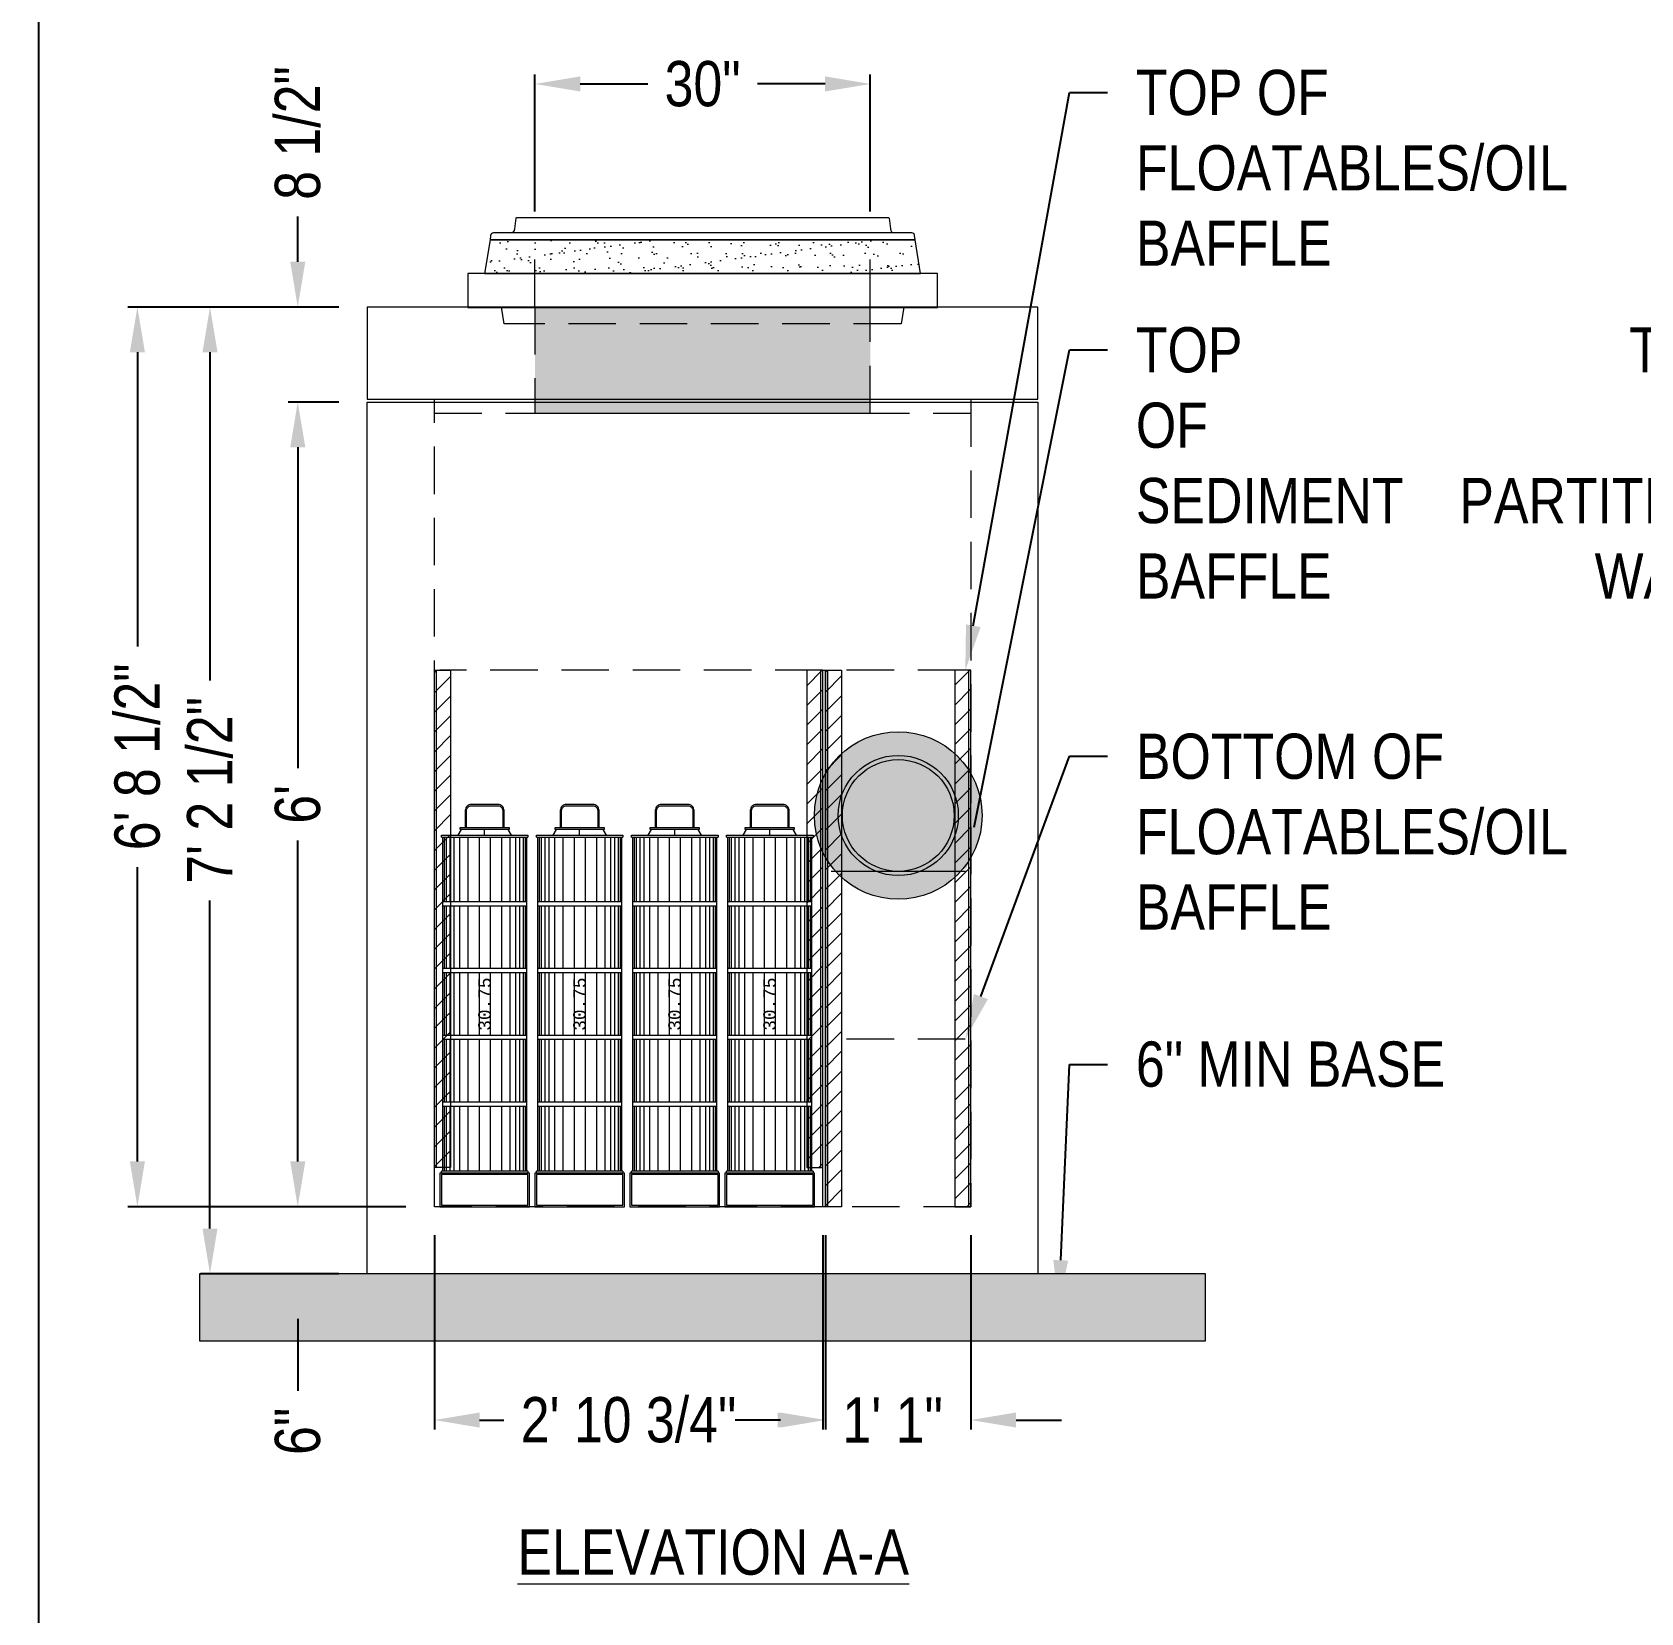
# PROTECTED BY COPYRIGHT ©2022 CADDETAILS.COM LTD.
# Model space of a CAD drawing. Extents: x -1 to 216, y -5 to 280.
# Drawn here: x -0.3 to 84.3, y 66.1 to 149.3 of the extents above; entities that cross this region are included whole.
import ezdxf
from ezdxf import colors
from ezdxf.entities.mleader import LeaderData, LeaderLine
from ezdxf.math import Vec2, Vec3

# ---------------------------------------------------------------- set-up
doc = ezdxf.new("R2010")
doc.units = 0
doc.header["$LTSCALE"] = 10
doc.header["$MEASUREMENT"] = 0
doc.header["$PDMODE"] = 35
doc.linetypes.add('DASHED2', pattern=[0.375, 0.25, -0.125])
doc.linetypes.add('HIDDEN', pattern=[0.375, 0.25, -0.125])
doc.layers.get('0').update_dxf_attribs({"linetype": 'CONTINUOUS'})
doc.layers.get('Defpoints').update_dxf_attribs({"linetype": 'CONTINUOUS'})
doc.layers.add('2628-LOGO$0$CADdetails-FRAME', color=7, linetype='CONTINUOUS')
doc.layers.add('CADdetails-9-TITLEBLOCK', color=7, linetype='CONTINUOUS')
for name, color, linetype, lineweight in [('CADdetails-1-ANNO', 41, 'CONTINUOUS', 5), ('CADdetails-2-HATCH', 8, 'CONTINUOUS', 5), ('CADdetails-3-FINE', 11, 'CONTINUOUS', 5), ('CADdetails-3-HIDDEN', 11, 'HIDDEN', 5), ('CADdetails-4-LIGHT', 3, 'CONTINUOUS', 13), ('CADdetails-5-MEDIUM', 4, 'CONTINUOUS', 18)]:
    doc.layers.add(name, color=color, linetype=linetype, lineweight=lineweight)
doc.styles.add('CADdetails-DIMENSIONS', font='ARIALN.TTF', dxfattribs={"height": 2.38})
doc.styles.add('CADdetails-NOTES', font='ARIALN.TTF', dxfattribs={"height": 2.38})
doc.styles.get("Standard").update_dxf_attribs({"font": 'lucon.TTF', "height": 2})
doc.dimstyles.new('CADdetails-DIM', dxfattribs={"dimtxt": 2.38, "dimasz": 2.38, "dimexe": 0.5, "dimexo": 1.5, "dimgap": 1, "dimtad": 0, "dimzin": 0, "dimdsep": 46, "dimtxsty": 'CADdetails-DIMENSIONS', "dimcen": 1, "dimclrd": 256, "dimclre": 256, "dimclrt": 256, "dimadec": 0, "dimazin": 0, "dimtfac": 1, "dimtofl": 0, "dimtmove": 0, "dimatfit": 3, "dimfxl": 1, "dimtolj": 1, "dimtzin": 0, "dimarcsym": 0})

# ---------------------------------------------------------------- blocks, each defined once
blk = doc.blocks.new('2628-LOGO')
at = {"layer": '2628-LOGO$0$CADdetails-FRAME'}
blk.add_line((0, 0), (0, 280), dxfattribs=at)
blk = doc.blocks.new('*D12')
at = {"layer": 'CADdetails-1-ANNO', "lineweight": -2, "transparency": 16777216}
for p, q in [((15.788, 134.834), (4.692, 134.834)), ((5.192, 132.454), (5.192, 116.964)), ((5.192, 89.87), (5.192, 105.36)), ((19.317, 87.49), (4.692, 87.49))]:
    blk.add_line(p, q, dxfattribs=at)
at = {"layer": 'CADdetails-1-ANNO', "transparency": 16777216}
for points in [[(4.796, 132.454), (5.589, 132.454), (5.192, 134.834)], [(4.796, 89.87), (5.589, 89.87), (5.192, 87.49)]]:
    blk.add_solid(points, dxfattribs=at)
at = {"layer": 'Defpoints', "color": 0, "transparency": 16777216}
for p in [(17.288, 134.834), (5.192, 87.49), (20.817, 87.49)]:
    blk.add_point(p, dxfattribs=at)
at = {"layer": 'CADdetails-1-ANNO', "transparency": 16777216, "insert": (5.192, 111.162), "char_height": 2.38, "attachment_point": 5, "rotation": 90, "style": 'CADdetails-DIMENSIONS'}
blk.add_mtext('\\A1;6\' 8 1/2"', dxfattribs=at)
blk = doc.blocks.new('*D17')
at = {"layer": 'CADdetails-1-ANNO', "lineweight": -2, "transparency": 16777216}
for p, q in [((15.788, 134.834), (8.512, 134.834)), ((9.012, 132.454), (9.012, 115.186)), ((9.012, 86.341), (9.012, 103.609)), ((15.788, 83.961), (8.512, 83.961))]:
    blk.add_line(p, q, dxfattribs=at)
at = {"layer": 'CADdetails-1-ANNO', "transparency": 16777216}
for points in [[(8.615, 132.454), (9.408, 132.454), (9.012, 134.834)], [(8.615, 86.341), (9.408, 86.341), (9.012, 83.961)]]:
    blk.add_solid(points, dxfattribs=at)
at = {"layer": 'Defpoints', "color": 0, "transparency": 16777216}
for p in [(17.288, 134.834), (9.012, 83.961), (17.288, 83.961)]:
    blk.add_point(p, dxfattribs=at)
at = {"layer": 'CADdetails-1-ANNO', "transparency": 16777216, "insert": (9.012, 109.398), "char_height": 2.38, "attachment_point": 5, "rotation": 90, "style": 'CADdetails-DIMENSIONS'}
blk.add_mtext('\\A1;7\' 2 1/2"', dxfattribs=at)
blk = doc.blocks.new('*D18')
at = {"layer": 'CADdetails-1-ANNO', "lineweight": -2, "transparency": 16777216}
for p, q in [((13.629, 89.87), (13.629, 92.25)), ((19.317, 87.49), (13.129, 87.49)), ((15.788, 83.961), (13.129, 83.961)), ((13.629, 81.581), (13.629, 77.796))]:
    blk.add_line(p, q, dxfattribs=at)
at = {"layer": 'CADdetails-1-ANNO', "transparency": 16777216}
for points in [[(13.233, 89.87), (14.026, 89.87), (13.629, 87.49)], [(13.233, 81.581), (14.026, 81.581), (13.629, 83.961)]]:
    blk.add_solid(points, dxfattribs=at)
at = {"layer": 'Defpoints', "color": 0, "transparency": 16777216}
for p in [(20.817, 87.49), (13.629, 83.961), (17.288, 83.961)]:
    blk.add_point(p, dxfattribs=at)
at = {"layer": 'CADdetails-1-ANNO', "transparency": 16777216, "insert": (13.629, 75.667), "char_height": 2.38, "attachment_point": 5, "rotation": 90, "style": 'CADdetails-DIMENSIONS'}
blk.add_mtext('\\A1;6"', dxfattribs=at)
blk = doc.blocks.new('*D19')
at = {"layer": 'CADdetails-1-ANNO', "lineweight": -2, "transparency": 16777216}
for p, q in [((15.788, 129.835), (13.129, 129.835)), ((13.629, 127.455), (13.629, 110.566)), ((13.629, 89.87), (13.629, 106.759)), ((19.317, 87.49), (13.129, 87.49))]:
    blk.add_line(p, q, dxfattribs=at)
at = {"layer": 'CADdetails-1-ANNO', "transparency": 16777216}
for points in [[(13.233, 127.455), (14.026, 127.455), (13.629, 129.835)], [(13.233, 89.87), (14.026, 89.87), (13.629, 87.49)]]:
    blk.add_solid(points, dxfattribs=at)
at = {"layer": 'Defpoints', "color": 0, "transparency": 16777216}
for p in [(17.288, 129.835), (13.629, 87.49), (20.817, 87.49)]:
    blk.add_point(p, dxfattribs=at)
at = {"layer": 'CADdetails-1-ANNO', "transparency": 16777216, "insert": (13.629, 108.663), "char_height": 2.38, "attachment_point": 5, "rotation": 90, "style": 'CADdetails-DIMENSIONS'}
blk.add_mtext("\\A1;6'", dxfattribs=at)
blk = doc.blocks.new('*D20')
at = {"layer": 'CADdetails-1-ANNO', "lineweight": -2, "transparency": 16777216}
for p, q in [((13.629, 137.214), (13.629, 139.594)), ((15.788, 134.834), (13.129, 134.834)), ((15.788, 129.835), (13.129, 129.835)), ((13.629, 127.455), (13.629, 125.075))]:
    blk.add_line(p, q, dxfattribs=at)
at = {"layer": 'CADdetails-1-ANNO', "transparency": 16777216}
for points in [[(13.233, 137.214), (14.026, 137.214), (13.629, 134.834)], [(13.233, 127.455), (14.026, 127.455), (13.629, 129.835)]]:
    blk.add_solid(points, dxfattribs=at)
at = {"layer": 'Defpoints', "color": 0, "transparency": 16777216}
for p in [(17.288, 134.834), (13.629, 129.835), (17.288, 129.835)]:
    blk.add_point(p, dxfattribs=at)
at = {"layer": 'CADdetails-1-ANNO', "transparency": 16777216, "insert": (13.629, 143.992), "char_height": 2.38, "attachment_point": 5, "rotation": 90, "style": 'CADdetails-DIMENSIONS'}
blk.add_mtext('\\A1;8 1/2"', dxfattribs=at)
blk = doc.blocks.new('*D28')
at = {"layer": 'CADdetails-1-ANNO', "lineweight": -2, "transparency": 16777216}
for p, q in [((41.401, 85.99), (41.401, 75.762)), ((49.047, 85.99), (49.047, 75.762)), ((39.021, 76.262), (36.641, 76.262)), ((51.427, 76.262), (53.807, 76.262))]:
    blk.add_line(p, q, dxfattribs=at)
at = {"layer": 'CADdetails-1-ANNO', "transparency": 16777216}
for points in [[(39.021, 76.659), (39.021, 75.865), (41.401, 76.262)], [(51.427, 76.659), (51.427, 75.865), (49.047, 76.262)]]:
    blk.add_solid(points, dxfattribs=at)
at = {"layer": 'Defpoints', "color": 0, "transparency": 16777216}
for p in [(41.401, 87.49), (49.047, 87.49), (41.401, 76.262)]:
    blk.add_point(p, dxfattribs=at)
at = {"layer": 'CADdetails-1-ANNO', "transparency": 16777216, "insert": (44.93, 76.262), "char_height": 2.38, "attachment_point": 5, "style": 'CADdetails-DIMENSIONS'}
blk.add_mtext('\\A1;1\' 1"', dxfattribs=at)
blk = doc.blocks.new('*D29')
at = {"layer": 'CADdetails-1-ANNO', "lineweight": -2, "transparency": 16777216}
for p, q in [((20.817, 85.99), (20.817, 75.762)), ((41.254, 85.99), (41.254, 75.762)), ((23.197, 76.262), (24.465, 76.262)), ((38.874, 76.262), (37.606, 76.262))]:
    blk.add_line(p, q, dxfattribs=at)
at = {"layer": 'CADdetails-1-ANNO', "transparency": 16777216}
for points in [[(23.197, 76.659), (23.197, 75.865), (20.817, 76.262)], [(38.874, 76.659), (38.874, 75.865), (41.254, 76.262)]]:
    blk.add_solid(points, dxfattribs=at)
at = {"layer": 'Defpoints', "color": 0, "transparency": 16777216}
for p in [(20.817, 87.49), (41.254, 87.49), (20.817, 76.262)]:
    blk.add_point(p, dxfattribs=at)
at = {"layer": 'CADdetails-1-ANNO', "transparency": 16777216, "insert": (31.035, 76.262), "char_height": 2.38, "attachment_point": 5, "style": 'CADdetails-DIMENSIONS'}
blk.add_mtext('\\A1;2\' 10 3/4"', dxfattribs=at)
blk = doc.blocks.new('*D31')
at = {"layer": 'CADdetails-1-ANNO', "lineweight": -2, "transparency": 16777216}
for p, q in [((26.11, 139.863), (26.11, 147.072)), ((28.49, 146.572), (32.05, 146.572)), ((41.374, 146.572), (37.813, 146.572)), ((43.754, 139.863), (43.754, 147.072))]:
    blk.add_line(p, q, dxfattribs=at)
at = {"layer": 'CADdetails-1-ANNO', "transparency": 16777216}
for points in [[(28.49, 146.969), (28.49, 146.175), (26.11, 146.572)], [(41.374, 146.969), (41.374, 146.175), (43.754, 146.572)]]:
    blk.add_solid(points, dxfattribs=at)
at = {"layer": 'Defpoints', "color": 0, "transparency": 16777216}
for p in [(43.754, 146.572), (26.11, 138.363), (43.754, 138.363)]:
    blk.add_point(p, dxfattribs=at)
at = {"layer": 'CADdetails-1-ANNO', "transparency": 16777216, "insert": (34.932, 146.572), "char_height": 2.38, "attachment_point": 5, "style": 'CADdetails-DIMENSIONS', "bg_fill": 3, "box_fill_scale": 1.25, "bg_fill_color": 256, "bg_fill_true_color": 13158600, "bg_fill_transparency": 0}
blk.add_mtext('\\A1;30"', dxfattribs=at)

msp = doc.modelspace()

# ---------------------------------------------------------------- hatches: boundary and pattern name
at = {"layer": 'CADdetails-2-HATCH'}
h = msp.add_hatch(dxfattribs=at)
h.set_pattern_fill('AR-SAND', color=256, scale=0.58813)
h.set_pattern_definition([(37.5, (34.9318, 129.5413), (-0.03705, 1.133224), [0, -0.89396, 0, -0.99982, 0, -0.95571]), (7.5, (34.9318, 129.5413), (1.04086, 1.65979), [0, -0.482267, 0, -0.80574, 0, -0.30877]), (327.5, (34.2084, 129.5413), (1.83152, 0.00333), [0, -0.294065, 0, -1.058635, 0, -1.382106]), (317.5, (34.2084, 129.5413), (1.768, 0.51619), [0, -0.147033, 0, -0.693994, 0, -0.793976])])
h.paths.add_polyline_path([(23.463, 136.599), (46.4, 136.599), (46.106, 138.363), (23.757, 138.363)])
h = msp.add_hatch(color=256, dxfattribs=at)
h.dxf.hatch_style = 1
h.paths.add_polyline_path([(43.754, 129.247), (43.754, 134.834), (26.11, 134.834), (26.11, 129.247)])
h = msp.add_hatch(dxfattribs=at)
h.set_pattern_fill('ANSI31', color=256, scale=5.881304)
h.set_pattern_definition([(45, (209.60654, 68.37574), (-0.5198387, 0.5198387), [])])
h.paths.add_polyline_path([(21.662, 115.72), (21.662, 89.548), (20.817, 89.548), (20.817, 115.72)])
h = msp.add_hatch(dxfattribs=at)
h.set_pattern_fill('ANSI31', color=256, scale=5.881304)
h.set_pattern_definition([(45, (201.8138, 68.37574), (-0.5198387, 0.5198387), [])])
h.paths.add_polyline_path([(40.409, 115.72), (40.409, 89.548), (41.254, 89.548), (41.254, 115.72)])
h = msp.add_hatch(dxfattribs=at)
h.set_pattern_fill('ANSI31', color=256, scale=5.881304)
h.set_pattern_definition([(45, (230.1911, 66.3173), (-0.5198387, 0.5198387), [])])
h.paths.add_polyline_path([(42.247, 115.72), (42.247, 87.49), (41.401, 87.49), (41.401, 115.72)])
h = msp.add_hatch(dxfattribs=at)
h.set_pattern_fill('ANSI31', color=256, scale=5.881304)
h.set_pattern_definition([(45, (209.60654, 66.3173), (-0.5198387, 0.5198387), [])])
h.paths.add_polyline_path([(48.202, 115.72), (48.202, 87.49), (49.047, 87.49), (49.047, 115.72)])
h = msp.add_hatch(color=256, dxfattribs=at)
h.dxf.hatch_style = 1
edge = h.paths.add_edge_path()
edge.add_arc((45.224, 108.075), 4.411, 0, 360)
h = msp.add_hatch(dxfattribs=at)
h.set_pattern_fill('GRAVEL', color=256, scale=3.528782)
h.set_pattern_definition([(228.01279, (221.70438, 92.19502), (-28.23025696, -31.75903908), [0.47475, -47.00016]), (184.96974, (221.3868, 91.84214), (42.34538544, 3.52878212), [0.814683, -80.65358]), (132.51045, (220.57517, 91.77157), (35.2878212, -38.81660332), [0.574443, -56.869968]), (267.27369, (219.19895, 90.88937), (3.52878212, 70.5756424), [0.741884, -73.44651]), (292.83365, (219.16366, 90.14833), (-17.6439106, 42.34538544), [0.727476, -72.02023]), (357.27369, (219.44596, 89.47786), (-70.5756424, 3.52878212), [0.741884, -73.44651]), (37.69424, (220.18701, 89.44257), (-45.87416756, -35.2878212), [0.981104, -97.129193]), (72.25533, (220.96334, 90.04247), (24.70147484, 77.63320664), [0.926263, -91.700067]), (121.42957, (221.24564, 90.92466), (-28.23025696, 45.87416756), [0.744397, -73.695344]), (175.23636, (220.85748, 91.55984), (38.81660332, -3.5287821), [0.849844, -41.64232]), (222.39744, (220.01057, 91.63042), (-42.34538544, -38.81660332), [1.099032, -108.804262]), (138.81407, (222.69244, 90.8541), (-24.70147484, 21.1726927), [0.375113, -37.136355]), (171.46923, (222.41014, 91.1011), (45.87416756, -7.05756424), [0.71365, -70.65155]), (225, (221.7044, 91.207), (-4e-16, -3.528782), [0.499044, -4.49141]), (203.1986, (221.45737, 91.6304), (17.6439106, 7.0575642), [0.268745, -26.60566]), (291.8014, (221.21035, 91.52455), (-3.5287821, 10.5863464), [0.38006, -18.623013]), (30.96376, (221.3515, 91.1717), (10.5863464, 7.0575642), [0.617286, -19.95887]), (161.56505, (221.8808, 91.4893), (7.057564, -3.528782), [0.44636, -10.71263]), (16.38954, (219.16366, 91.52455), (35.2878212, 10.58634636), [0.6253, -61.90488]), (70.34618, (219.76355, 91.701), (-14.11512848, -38.81660332), [0.52459, -51.934525]), (293.1986, (221.88082, 92.195), (-7.0575642, 17.6439106), [0.537486, -26.33692]), (343.61046, (222.09255, 91.701), (-35.2878212, 10.58634636), [0.6253, -61.90488]), (339.44395, (219.16366, 89.3367), (-17.6439106, 7.0575642), [0.603, -29.54693]), (294.77514, (219.72827, 89.12498), (-17.6439106, 38.81660332), [0.505244, -50.019227]), (66.8014, (221.9161, 88.66624), (7.0575642, 17.6439106), [0.537486, -26.33692]), (17.35402, (222.12784, 89.16027), (-45.87416756, -14.11512848), [0.591533, -58.561634]), (69.44395, (220.187, 88.66624), (-7.0575642, -17.6439106), [0.3015, -29.84843]), (101.30993, (221.7044, 88.66624), (-3.5287821, 14.1151285), [0.17993, -17.813396]), (165.96376, (221.6691, 88.8427), (10.5863464, -3.528782), [0.727476, -13.822065]), (186.00901, (220.96334, 89.01912), (35.2878212, 3.52878212), [0.674174, -66.743114]), (303.69007, (221.3515, 90.8541), (-3.528782, 7.0575642), [0.50893, -12.214277]), (353.15723, (221.63381, 90.43063), (59.98929604, -7.05756424), [0.888526, -87.963937]), (60.9454, (222.516, 90.32477), (-14.1151285, -24.70147484), [0.36331, -35.967726]), (90, (222.6924, 90.6424), (-3.52878, 3.52878), [0.211727, -3.317055]), (120.25644, (220.89276, 89.12498), (14.11512848, -24.70147484), [0.490233, -48.533175]), (48.01279, (220.64575, 89.54844), (28.23025696, 31.75903908), [0.949496, -46.52541]), (0, (221.281, 90.2542), (3.52878, 3.52878), [0.917483, -2.6113]), (325.30485, (222.19841, 90.2542), (35.2878212, -24.70147484), [0.55795, -55.236994]), (254.0546, (222.65716, 89.9366), (-3.5287821, -14.1151285), [0.5138, -25.176124]), (207.645975, (222.516, 89.44257), (-67.04686028, -35.2878212), [0.83655, -82.81866]), (175.42608, (221.77496, 89.0544), (-45.87416756, 3.52878212), [0.885015, -87.61639])])
h.paths.add_polyline_path([(8.466, 80.432), (61.398, 80.432), (61.398, 83.961), (8.466, 83.961)])

# ---------------------------------------------------------------- linework, layer by layer
msp.add_line((22.581, 134.834), (47.283, 134.834))
for p, q in [((20.927, 89.548), (20.927, 115.72)), ((41.144, 89.548), (41.144, 115.72)), ((41.512, 87.49), (41.512, 115.72)), ((48.937, 87.49), (48.937, 115.72))]:
    msp.add_line(p, q, dxfattribs=at)
for points in [[(23.463, 136.599), (46.4, 136.599), (46.106, 138.363), (23.757, 138.363)], [(21.662, 115.72), (21.662, 89.548), (20.817, 89.548), (20.817, 115.72)], [(40.409, 115.72), (40.409, 89.548), (41.254, 89.548), (41.254, 115.72)], [(42.247, 115.72), (42.247, 87.49), (41.401, 87.49), (41.401, 115.72)], [(48.202, 115.72), (48.202, 87.49), (49.047, 87.49), (49.047, 115.72)]]:
    msp.add_lwpolyline(points, close=True, dxfattribs=at)
at = {"layer": 'CADdetails-3-FINE'}
msp.add_line((48.753, 105.134), (41.695, 105.134), dxfattribs=at)
at = {"layer": 'CADdetails-3-HIDDEN'}
for p, q in [((26.11, 134.834), (26.11, 138.363)), ((43.754, 134.834), (43.754, 138.363)), ((48.753, 96.312), (41.695, 96.312))]:
    msp.add_line(p, q, dxfattribs=at)
at = {"layer": 'CADdetails-3-HIDDEN', "linetype": 'DASHED2'}
msp.add_line((48.753, 115.72), (21.111, 115.72), dxfattribs=at)
at = {"layer": 'CADdetails-3-HIDDEN'}
for points in [[(45.518, 134.834), (45.371, 133.952), (24.493, 133.952), (24.345, 134.834)], [(49.047, 129.982), (49.047, 87.49), (20.817, 87.49), (20.817, 129.982)], [(20.817, 129.247), (49.047, 129.247)]]:
    msp.add_lwpolyline(points, dxfattribs=at)
msp.add_lwpolyline([(43.754, 129.247), (43.754, 134.834), (26.11, 134.834), (26.11, 129.247)], close=True, dxfattribs=at)
at = {"layer": 'CADdetails-4-LIGHT'}
for p, q in [((21.331, 106.935), (21.331, 103.531)), ((21.442, 106.935), (21.442, 103.531)), ((21.625, 106.935), (21.625, 103.531)), ((21.846, 106.935), (21.846, 103.531)), ((22.14, 106.935), (22.14, 103.531)), ((22.581, 106.935), (22.581, 103.531)), ((23.169, 106.935), (23.169, 103.531)), ((23.757, 106.935), (23.757, 103.531)), ((24.345, 106.935), (24.345, 103.531)), ((24.787, 106.935), (24.787, 103.531)), ((25.081, 106.935), (25.081, 103.531)), ((25.301, 106.935), (25.301, 103.531)), ((25.485, 106.935), (25.485, 103.531)), ((25.595, 106.935), (25.595, 103.531)), ((26.33, 106.935), (26.33, 103.531)), ((26.441, 106.935), (26.441, 103.531)), ((26.624, 106.935), (26.624, 103.531)), ((26.845, 106.935), (26.845, 103.531)), ((27.139, 106.935), (27.139, 103.531)), ((27.58, 106.935), (27.58, 103.531)), ((28.168, 106.935), (28.168, 103.531)), ((28.756, 106.935), (28.756, 103.531)), ((29.345, 106.935), (29.345, 103.531)), ((29.786, 106.935), (29.786, 103.531)), ((30.08, 106.935), (30.08, 103.531)), ((30.3, 106.935), (30.3, 103.531)), ((30.484, 106.935), (30.484, 103.531)), ((30.594, 106.935), (30.594, 103.531)), ((31.33, 106.935), (31.33, 103.531)), ((31.44, 106.935), (31.44, 103.531)), ((31.624, 106.935), (31.624, 103.531)), ((31.844, 106.935), (31.844, 103.531)), ((32.138, 106.935), (32.138, 103.531)), ((32.579, 106.935), (32.579, 103.531)), ((33.167, 106.935), (33.167, 103.531)), ((33.756, 106.935), (33.756, 103.531)), ((34.344, 106.935), (34.344, 103.531)), ((34.785, 106.935), (34.785, 103.531)), ((35.079, 106.935), (35.079, 103.531)), ((35.299, 106.935), (35.299, 103.531)), ((35.483, 106.935), (35.483, 103.531)), ((35.593, 106.935), (35.593, 103.531)), ((36.329, 106.935), (36.329, 103.531)), ((36.439, 106.935), (36.439, 103.531)), ((36.623, 106.935), (36.623, 103.531)), ((36.843, 106.935), (36.843, 103.531)), ((37.137, 106.935), (37.137, 103.531)), ((37.578, 106.935), (37.578, 103.531)), ((38.167, 106.935), (38.167, 103.531)), ((38.755, 106.935), (38.755, 103.531)), ((39.343, 106.935), (39.343, 103.531)), ((39.784, 106.935), (39.784, 103.531)), ((40.078, 106.935), (40.078, 103.531)), ((40.299, 106.935), (40.299, 103.531)), ((40.482, 106.935), (40.482, 103.531)), ((40.593, 106.935), (40.593, 103.531)), ((21.331, 103.311), (21.331, 100.017)), ((21.442, 103.311), (21.442, 100.017)), ((21.625, 103.311), (21.625, 100.017)), ((21.846, 103.311), (21.846, 100.017)), ((22.14, 103.311), (22.14, 100.017)), ((22.581, 103.311), (22.581, 100.017)), ((23.169, 103.311), (23.169, 100.017)), ((23.757, 103.311), (23.757, 100.017)), ((24.345, 103.311), (24.345, 100.017)), ((24.787, 103.311), (24.787, 100.017)), ((25.081, 103.311), (25.081, 100.017)), ((25.301, 103.311), (25.301, 100.017)), ((25.485, 103.311), (25.485, 100.017)), ((25.595, 103.311), (25.595, 100.017)), ((26.33, 103.311), (26.33, 100.017)), ((26.441, 103.311), (26.441, 100.017)), ((26.624, 103.311), (26.624, 100.017)), ((26.845, 103.311), (26.845, 100.017)), ((27.139, 103.311), (27.139, 100.017)), ((27.58, 103.311), (27.58, 100.017)), ((28.168, 103.311), (28.168, 100.017)), ((28.756, 103.311), (28.756, 100.017)), ((29.345, 103.311), (29.345, 100.017)), ((29.786, 103.311), (29.786, 100.017)), ((30.08, 103.311), (30.08, 100.017)), ((30.3, 103.311), (30.3, 100.017)), ((30.484, 103.311), (30.484, 100.017)), ((30.594, 103.311), (30.594, 100.017)), ((31.33, 103.311), (31.33, 100.017)), ((31.44, 103.311), (31.44, 100.017)), ((31.624, 103.311), (31.624, 100.017)), ((31.844, 103.311), (31.844, 100.017)), ((32.138, 103.311), (32.138, 100.017)), ((32.579, 103.311), (32.579, 100.017)), ((33.167, 103.311), (33.167, 100.017)), ((33.756, 103.311), (33.756, 100.017)), ((34.344, 103.311), (34.344, 100.017)), ((34.785, 103.311), (34.785, 100.017)), ((35.079, 103.311), (35.079, 100.017)), ((35.299, 103.311), (35.299, 100.017)), ((35.483, 103.311), (35.483, 100.017)), ((35.593, 103.311), (35.593, 100.017)), ((36.329, 103.311), (36.329, 100.017)), ((36.439, 103.311), (36.439, 100.017)), ((36.623, 103.311), (36.623, 100.017)), ((36.843, 103.311), (36.843, 100.017)), ((37.137, 103.311), (37.137, 100.017)), ((37.578, 103.311), (37.578, 100.017)), ((38.167, 103.311), (38.167, 100.017)), ((38.755, 103.311), (38.755, 100.017)), ((39.343, 103.311), (39.343, 100.017)), ((39.784, 103.311), (39.784, 100.017)), ((40.078, 103.311), (40.078, 100.017)), ((40.299, 103.311), (40.299, 100.017)), ((40.482, 103.311), (40.482, 100.017)), ((40.593, 103.311), (40.593, 100.017)), ((21.331, 99.797), (21.331, 96.503)), ((21.442, 99.797), (21.442, 96.503)), ((21.625, 99.797), (21.625, 96.503)), ((21.846, 99.797), (21.846, 96.503)), ((22.14, 99.797), (22.14, 96.503)), ((22.581, 99.797), (22.581, 96.503)), ((23.169, 99.797), (23.169, 96.503)), ((23.757, 99.797), (23.757, 96.503)), ((24.345, 99.797), (24.345, 96.503)), ((24.787, 99.797), (24.787, 96.503)), ((25.081, 99.797), (25.081, 96.503)), ((25.301, 99.797), (25.301, 96.503)), ((25.485, 99.797), (25.485, 96.503)), ((25.595, 99.797), (25.595, 96.503)), ((26.33, 99.797), (26.33, 96.503)), ((26.441, 99.797), (26.441, 96.503)), ((26.624, 99.797), (26.624, 96.503)), ((26.845, 99.797), (26.845, 96.503)), ((27.139, 99.797), (27.139, 96.503)), ((27.58, 99.797), (27.58, 96.503)), ((28.168, 99.797), (28.168, 96.503)), ((28.756, 99.797), (28.756, 96.503)), ((29.345, 99.797), (29.345, 96.503)), ((29.786, 99.797), (29.786, 96.503)), ((30.08, 99.797), (30.08, 96.503)), ((30.3, 99.797), (30.3, 96.503)), ((30.484, 99.797), (30.484, 96.503)), ((30.594, 99.797), (30.594, 96.503)), ((31.33, 99.797), (31.33, 96.503)), ((31.44, 99.797), (31.44, 96.503)), ((31.624, 99.797), (31.624, 96.503)), ((31.844, 99.797), (31.844, 96.503)), ((32.138, 99.797), (32.138, 96.503)), ((32.579, 99.797), (32.579, 96.503)), ((33.167, 99.797), (33.167, 96.503)), ((33.756, 99.797), (33.756, 96.503)), ((34.344, 99.797), (34.344, 96.503)), ((34.785, 99.797), (34.785, 96.503)), ((35.079, 99.797), (35.079, 96.503)), ((35.299, 99.797), (35.299, 96.503)), ((35.483, 99.797), (35.483, 96.503)), ((35.593, 99.797), (35.593, 96.503)), ((36.329, 99.797), (36.329, 96.503)), ((36.439, 99.797), (36.439, 96.503)), ((36.623, 99.797), (36.623, 96.503)), ((36.843, 99.797), (36.843, 96.503)), ((37.137, 99.797), (37.137, 96.503)), ((37.578, 99.797), (37.578, 96.503)), ((38.167, 99.797), (38.167, 96.503)), ((38.755, 99.797), (38.755, 96.503)), ((39.343, 99.797), (39.343, 96.503)), ((39.784, 99.797), (39.784, 96.503)), ((40.078, 99.797), (40.078, 96.503)), ((40.299, 99.797), (40.299, 96.503)), ((40.482, 99.797), (40.482, 96.503)), ((40.593, 99.797), (40.593, 96.503)), ((21.331, 96.283), (21.331, 92.989)), ((21.442, 96.283), (21.442, 92.989)), ((21.625, 96.283), (21.625, 92.989)), ((21.846, 96.283), (21.846, 92.989)), ((22.14, 96.283), (22.14, 92.989)), ((22.581, 96.283), (22.581, 92.989)), ((23.169, 96.283), (23.169, 92.989)), ((23.757, 96.283), (23.757, 92.989)), ((24.345, 96.283), (24.345, 92.989)), ((24.787, 96.283), (24.787, 92.989)), ((25.081, 96.283), (25.081, 92.989)), ((25.301, 96.283), (25.301, 92.989)), ((25.485, 96.283), (25.485, 92.989)), ((25.595, 96.283), (25.595, 92.989)), ((26.33, 96.283), (26.33, 92.989)), ((26.441, 96.283), (26.441, 92.989)), ((26.624, 96.283), (26.624, 92.989)), ((26.845, 96.283), (26.845, 92.989)), ((27.139, 96.283), (27.139, 92.989)), ((27.58, 96.283), (27.58, 92.989)), ((28.168, 96.283), (28.168, 92.989)), ((28.756, 96.283), (28.756, 92.989)), ((29.345, 96.283), (29.345, 92.989)), ((29.786, 96.283), (29.786, 92.989)), ((30.08, 96.283), (30.08, 92.989)), ((30.3, 96.283), (30.3, 92.989)), ((30.484, 96.283), (30.484, 92.989)), ((30.594, 96.283), (30.594, 92.989)), ((31.33, 96.283), (31.33, 92.989)), ((31.44, 96.283), (31.44, 92.989)), ((31.624, 96.283), (31.624, 92.989)), ((31.844, 96.283), (31.844, 92.989)), ((32.138, 96.283), (32.138, 92.989)), ((32.579, 96.283), (32.579, 92.989)), ((33.167, 96.283), (33.167, 92.989)), ((33.756, 96.283), (33.756, 92.989)), ((34.344, 96.283), (34.344, 92.989)), ((34.785, 96.283), (34.785, 92.989)), ((35.079, 96.283), (35.079, 92.989)), ((35.299, 96.283), (35.299, 92.989)), ((35.483, 96.283), (35.483, 92.989)), ((35.593, 96.283), (35.593, 92.989)), ((36.329, 96.283), (36.329, 92.989)), ((36.439, 96.283), (36.439, 92.989)), ((36.623, 96.283), (36.623, 92.989)), ((36.843, 96.283), (36.843, 92.989)), ((37.137, 96.283), (37.137, 92.989)), ((37.578, 96.283), (37.578, 92.989)), ((38.167, 96.283), (38.167, 92.989)), ((38.755, 96.283), (38.755, 92.989)), ((39.343, 96.283), (39.343, 92.989)), ((39.784, 96.283), (39.784, 92.989)), ((40.078, 96.283), (40.078, 92.989)), ((40.299, 96.283), (40.299, 92.989)), ((40.482, 96.283), (40.482, 92.989)), ((40.593, 96.283), (40.593, 92.989)), ((21.331, 92.768), (21.331, 89.365)), ((21.442, 92.768), (21.442, 89.365)), ((21.625, 92.768), (21.625, 89.365)), ((21.846, 92.768), (21.846, 89.365)), ((22.14, 92.768), (22.14, 89.365)), ((22.581, 92.768), (22.581, 89.365)), ((23.169, 92.768), (23.169, 89.365)), ((23.757, 92.768), (23.757, 89.365)), ((24.345, 92.768), (24.345, 89.365)), ((24.787, 92.768), (24.787, 89.365)), ((25.081, 92.768), (25.081, 89.365)), ((25.301, 92.768), (25.301, 89.365)), ((25.485, 92.768), (25.485, 89.365)), ((25.595, 92.768), (25.595, 89.365)), ((26.33, 92.768), (26.33, 89.365)), ((26.441, 92.768), (26.441, 89.365)), ((26.624, 92.768), (26.624, 89.365)), ((26.845, 92.768), (26.845, 89.365)), ((27.139, 92.768), (27.139, 89.365)), ((27.58, 92.768), (27.58, 89.365)), ((28.168, 92.768), (28.168, 89.365)), ((28.756, 92.768), (28.756, 89.365)), ((29.345, 92.768), (29.345, 89.365)), ((29.786, 92.768), (29.786, 89.365)), ((30.08, 92.768), (30.08, 89.365)), ((30.3, 92.768), (30.3, 89.365)), ((30.484, 92.768), (30.484, 89.365)), ((30.594, 92.768), (30.594, 89.365)), ((31.33, 92.768), (31.33, 89.365)), ((31.44, 92.768), (31.44, 89.365)), ((31.624, 92.768), (31.624, 89.365)), ((31.844, 92.768), (31.844, 89.365)), ((32.138, 92.768), (32.138, 89.365)), ((32.579, 92.768), (32.579, 89.365)), ((33.167, 92.768), (33.167, 89.365)), ((33.756, 92.768), (33.756, 89.365)), ((34.344, 92.768), (34.344, 89.365)), ((34.785, 92.768), (34.785, 89.365)), ((35.079, 92.768), (35.079, 89.365)), ((35.299, 92.768), (35.299, 89.365)), ((35.483, 92.768), (35.483, 89.365)), ((35.593, 92.768), (35.593, 89.365)), ((36.329, 92.768), (36.329, 89.365)), ((36.439, 92.768), (36.439, 89.365)), ((36.623, 92.768), (36.623, 89.365)), ((36.843, 92.768), (36.843, 89.365)), ((37.137, 92.768), (37.137, 89.365)), ((37.578, 92.768), (37.578, 89.365)), ((38.167, 92.768), (38.167, 89.365)), ((38.755, 92.768), (38.755, 89.365)), ((39.343, 92.768), (39.343, 89.365)), ((39.784, 92.768), (39.784, 89.365)), ((40.078, 92.768), (40.078, 89.365)), ((40.299, 92.768), (40.299, 89.365)), ((40.482, 92.768), (40.482, 89.365)), ((40.593, 92.768), (40.593, 89.365))]:
    msp.add_line(p, q, dxfattribs=at)
for points in [[(21.111, 87.49), (25.816, 87.49), (25.816, 89.254), (21.111, 89.254)], [(21.184, 87.563), (25.742, 87.563), (25.742, 89.181), (21.184, 89.181)], [(26.11, 87.49), (30.815, 87.49), (30.815, 89.254), (26.11, 89.254)], [(26.183, 87.563), (30.741, 87.563), (30.741, 89.181), (26.183, 89.181)], [(31.109, 87.49), (35.814, 87.49), (35.814, 89.254), (31.109, 89.254)], [(31.182, 87.563), (35.741, 87.563), (35.741, 89.181), (31.182, 89.181)], [(36.108, 87.49), (40.813, 87.49), (40.813, 89.254), (36.108, 89.254)], [(36.182, 87.563), (40.74, 87.563), (40.74, 89.181), (36.182, 89.181)], [(8.466, 80.432), (61.398, 80.432), (61.398, 83.961), (8.466, 83.961)]]:
    msp.add_lwpolyline(points, close=True, dxfattribs=at)
for radius in [3.161, 2.941]:
    msp.add_circle((45.224, 108.075), radius, dxfattribs=at)
at = {"layer": 'CADdetails-5-MEDIUM'}
for p, q in [((21.184, 106.935), (21.184, 107.045)), ((21.184, 107.045), (25.742, 107.045)), ((21.184, 106.935), (25.742, 106.935)), ((21.258, 89.365), (21.258, 106.935)), ((22.066, 107.045), (22.25, 107.339)), ((23.463, 107.045), (23.463, 107.339)), ((24.676, 107.339), (24.86, 107.045)), ((25.669, 106.935), (25.669, 89.365)), ((25.742, 107.045), (25.742, 106.935)), ((26.183, 106.935), (26.183, 107.045)), ((26.183, 107.045), (30.741, 107.045)), ((26.183, 106.935), (30.741, 106.935)), ((26.257, 89.365), (26.257, 106.935)), ((27.066, 107.045), (27.249, 107.339)), ((28.462, 107.045), (28.462, 107.339)), ((29.675, 107.339), (29.859, 107.045)), ((30.668, 106.935), (30.668, 89.365)), ((30.741, 107.045), (30.741, 106.935)), ((31.182, 106.935), (31.182, 107.045)), ((31.182, 107.045), (35.741, 107.045)), ((31.182, 106.935), (35.741, 106.935)), ((31.256, 89.365), (31.256, 106.935)), ((32.065, 107.045), (32.248, 107.339)), ((33.462, 107.045), (33.462, 107.339)), ((34.675, 107.339), (34.858, 107.045)), ((35.667, 106.935), (35.667, 89.365)), ((35.741, 107.045), (35.741, 106.935)), ((36.182, 106.935), (36.182, 107.045)), ((36.182, 107.045), (40.74, 107.045)), ((36.182, 106.935), (40.74, 106.935)), ((36.255, 89.365), (36.255, 106.935)), ((37.064, 107.045), (37.248, 107.339)), ((38.461, 107.045), (38.461, 107.339)), ((39.674, 107.339), (39.857, 107.045)), ((40.666, 106.935), (40.666, 89.365)), ((40.74, 107.045), (40.74, 106.935)), ((25.669, 103.531), (21.258, 103.531)), ((25.669, 103.311), (21.258, 103.311)), ((30.668, 103.531), (26.257, 103.531)), ((30.668, 103.311), (26.257, 103.311)), ((35.667, 103.531), (31.256, 103.531)), ((35.667, 103.311), (31.256, 103.311)), ((40.666, 103.531), (36.255, 103.531)), ((40.666, 103.311), (36.255, 103.311)), ((25.669, 100.017), (21.258, 100.017)), ((30.668, 100.017), (26.257, 100.017)), ((35.667, 100.017), (31.256, 100.017)), ((40.666, 100.017), (36.255, 100.017)), ((25.669, 99.797), (21.258, 99.797)), ((30.668, 99.797), (26.257, 99.797)), ((35.667, 99.797), (31.256, 99.797)), ((40.666, 99.797), (36.255, 99.797)), ((25.669, 96.503), (21.258, 96.503)), ((30.668, 96.503), (26.257, 96.503)), ((35.667, 96.503), (31.256, 96.503)), ((40.666, 96.503), (36.255, 96.503)), ((25.669, 96.283), (21.258, 96.283)), ((30.668, 96.283), (26.257, 96.283)), ((35.667, 96.283), (31.256, 96.283)), ((40.666, 96.283), (36.255, 96.283)), ((25.669, 92.989), (21.258, 92.989)), ((25.669, 92.768), (21.258, 92.768)), ((30.668, 92.989), (26.257, 92.989)), ((30.668, 92.768), (26.257, 92.768)), ((35.667, 92.989), (31.256, 92.989)), ((35.667, 92.768), (31.256, 92.768)), ((40.666, 92.989), (36.255, 92.989)), ((40.666, 92.768), (36.255, 92.768)), ((25.742, 89.365), (21.184, 89.365)), ((21.184, 89.254), (21.184, 89.365)), ((25.742, 89.254), (21.184, 89.254)), ((25.742, 89.365), (25.742, 89.254)), ((30.741, 89.365), (26.183, 89.365)), ((26.183, 89.254), (26.183, 89.365)), ((30.741, 89.254), (26.183, 89.254)), ((30.741, 89.365), (30.741, 89.254)), ((35.741, 89.365), (31.182, 89.365)), ((31.182, 89.254), (31.182, 89.365)), ((35.741, 89.254), (31.182, 89.254)), ((35.741, 89.365), (35.741, 89.254)), ((40.74, 89.365), (36.182, 89.365)), ((36.182, 89.254), (36.182, 89.365)), ((40.74, 89.254), (36.182, 89.254)), ((40.74, 89.365), (40.74, 89.254))]:
    msp.add_line(p, q, dxfattribs=at)
for points in [[(24.835, 138.731, 0.404026), (25.056, 138.944), (25.116, 139.504, -0.404026), (25.153, 139.54), (44.711, 139.54, -0.404026), (44.747, 139.504), (44.808, 138.944, 0.404026), (45.029, 138.731)], [(24.486, 107.45), (24.486, 108.332, 0.414214), (24.156, 108.661), (22.77, 108.661, 0.414214), (22.441, 108.332), (22.441, 107.45)], [(22.511, 107.45), (22.511, 108.332, -0.414214), (22.77, 108.591), (24.156, 108.591, -0.414214), (24.415, 108.332), (24.415, 107.45)], [(29.485, 107.45), (29.485, 108.332, 0.414214), (29.155, 108.661), (27.769, 108.661, 0.414214), (27.44, 108.332), (27.44, 107.45)], [(27.511, 107.45), (27.511, 108.332, -0.414214), (27.769, 108.591), (29.155, 108.591, -0.414214), (29.414, 108.332), (29.414, 107.45)], [(34.484, 107.45), (34.484, 108.332, 0.414214), (34.155, 108.661), (32.768, 108.661, 0.414214), (32.439, 108.332), (32.439, 107.45)], [(32.51, 107.45), (32.51, 108.332, -0.414214), (32.768, 108.591), (34.155, 108.591, -0.414214), (34.413, 108.332), (34.413, 107.45)], [(39.483, 107.45), (39.483, 108.332, 0.414214), (39.154, 108.661), (37.768, 108.661, 0.414214), (37.438, 108.332), (37.438, 107.45)], [(37.509, 107.45), (37.509, 108.332, -0.414214), (37.768, 108.591), (39.154, 108.591, -0.414214), (39.412, 108.332), (39.412, 107.45)]]:
    msp.add_lwpolyline(points, format="xyb", dxfattribs=at)
msp.add_lwpolyline([(23.778, 138.597), (23.757, 138.363), (46.106, 138.363), (46.086, 138.597, 0.388879), (45.939, 138.731), (23.924, 138.731, 0.388879)], format="xyb", close=True, dxfattribs=at)
msp.add_lwpolyline([(47.283, 134.834), (47.283, 136.599), (22.581, 136.599), (22.581, 134.834)], dxfattribs=at)
for points in [[(52.576, 134.834), (17.288, 134.834), (17.288, 129.982), (52.576, 129.982)], [(52.576, 129.835), (52.576, 83.961), (17.288, 83.961), (17.288, 129.835)], [(41.401, 115.72), (41.401, 87.49), (41.254, 87.49), (41.254, 115.72)], [(22.174, 107.45), (24.753, 107.45), (24.753, 107.339), (22.174, 107.339)], [(27.173, 107.45), (29.752, 107.45), (29.752, 107.339), (27.173, 107.339)], [(32.172, 107.45), (34.751, 107.45), (34.751, 107.339), (32.172, 107.339)], [(37.171, 107.45), (39.75, 107.45), (39.75, 107.339), (37.171, 107.339)]]:
    msp.add_lwpolyline(points, close=True, dxfattribs=at)
msp.add_circle((45.224, 108.075), 4.411, dxfattribs=at)

# ---------------------------------------------------------------- block references
at = {"layer": 'CADdetails-9-TITLEBLOCK'}
msp.add_blockref('2628-LOGO', (0, 0), dxfattribs=at)

# ---------------------------------------------------------------- texts
at = {"layer": 'CADdetails-1-ANNO', "insert": (35.49, 70.504), "char_height": 2.38, "attachment_point": 2, "style": 'CADdetails-NOTES'}
msp.add_mtext_dynamic_manual_height_columns('{\\LELEVATION A-A}', width=65.0706, gutter_width=17.002, heights=[0], dxfattribs=at)
at = {"layer": 'CADdetails-4-LIGHT', "char_height": 0.6616, "attachment_point": 5, "rotation": 90}
for insert in [(23.463, 98.15), (28.462, 98.15), (33.462, 98.15), (38.461, 98.15)]:
    msp.add_mtext('\\A1;30.75', dxfattribs=dict(at, insert=insert))

# ---------------------------------------------------------------- dimensions: what is measured, and where the dimension line sits
at = {"layer": 'CADdetails-1-ANNO'}
for base, p1, p2, angle, text, picture, middle in [((13.629, 129.835), (17.288, 134.834), (17.288, 129.835), 270, '8 1/2"', '*D20', (13.629, 143.992)), ((5.192, 87.49), (17.288, 134.834), (20.817, 87.49), 90, '6\' 8 1/2"', '*D12', (5.192, 111.162)), ((9.012, 83.961), (17.288, 134.834), (17.288, 83.961), 90, '7\' 2 1/2"', '*D17', (9.012, 109.398)), ((13.629, 87.49), (17.288, 129.835), (20.817, 87.49), 270, "6'", '*D19', (13.629, 108.663)), ((13.629, 83.961), (20.817, 87.49), (17.288, 83.961), 270, '6"', '*D18', (13.629, 75.667)), ((20.817, 76.262), (41.254, 87.49), (20.817, 87.49), 180, '2\' 10 3/4"', '*D29', (31.035, 76.262))]:
    dim = msp.add_linear_dim(base=base, p1=p1, p2=p2, angle=angle, text=text, dimstyle='CADdetails-DIM', dxfattribs=at)
    dim.commit()
    dim.dimension.update_dxf_attribs({"geometry": picture, "text_midpoint": middle, "dimtype": 160})
dim = msp.add_linear_dim(base=(41.401, 76.262), p1=(49.047, 87.49), p2=(41.401, 87.49), text='1\' 1"', dimstyle='CADdetails-DIM', dxfattribs=at)
dim.commit()
dim.dimension.update_dxf_attribs({"geometry": '*D28', "text_midpoint": (44.93, 76.262), "dimtype": 160})

# ---------------------------------------------------------------- leaders
ml = msp.add_multileader_mtext('Standard', dxfattribs=at)
ml.set_content('TOP OF \\PFLOATABLES/OIL\\PBAFFLE', color=256, style='CADdetails-DIMENSIONS')
ml.set_leader_properties()
ml.build(insert=Vec2(0, 0))
ml.multileader.update_dxf_attribs({"dogleg_length": 2, "arrow_head_size": 2.38})
ctx = ml.context
ctx.base_point, ctx.char_height, ctx.arrow_head_size, ctx.landing_gap_size, ctx.plane_origin = Vec3(56.229, 146.126), 2.38, 2.38, 1.5, Vec3(29.325, 118.058)
notes = []
notes.append((ctx, [(1, (1, 1, 0), (54.229, 146.126), (1, 0), 2, [(0, [(48.753, 115.72)], 0, [])])]))
ctx.mtext.insert, ctx.mtext.flow_direction = Vec3(57.729, 147.316), 5
ml = msp.add_multileader_mtext('Standard', dxfattribs=at)
ml.set_content('TOP OF SEDIMENT\\PBAFFLE', color=256, style='CADdetails-DIMENSIONS')
ml.set_leader_properties()
ml.build(insert=Vec2(0, 0))
ml.multileader.update_dxf_attribs({"dogleg_length": 2, "arrow_head_size": 2.38})
ctx = ml.context
ctx.base_point, ctx.char_height, ctx.arrow_head_size, ctx.landing_gap_size, ctx.plane_origin = Vec3(56.229, 132.583), 2.38, 2.38, 1.5, Vec3(29.325, 107.419)
notes.append((ctx, [(1, (1, 1, 0), (54.229, 132.583), (1, 0), 2, [(0, [(48.753, 105.134)], 0, [])])]))
ctx.mtext.insert, ctx.mtext.width, ctx.mtext.flow_direction = Vec3(57.729, 133.773), 8.73226, 5
ml = msp.add_multileader_mtext('Standard', dxfattribs=at)
ml.set_content('TOP OF PARTITION\\PWALL', color=256, style='CADdetails-DIMENSIONS')
ml.set_leader_properties()
ml.build(insert=Vec2(0, 0))
ml.multileader.update_dxf_attribs({"dogleg_length": 2, "arrow_head_size": 2.38})
ctx = ml.context
ctx.base_point, ctx.char_height, ctx.arrow_head_size, ctx.landing_gap_size, ctx.plane_origin = Vec3(73.683, 132.583), 2.38, 2.38, 1.5, Vec3(17.983, 148.132)
ctx.text_align_type = 2
notes.append((ctx, [(0, (1, 1, 0), (92.788, 132.583), (-1, 0), 2, [(0, [(100.15, 116.602)], 0, [])])]))
ctx.mtext.insert, ctx.mtext.width, ctx.mtext.alignment, ctx.mtext.flow_direction = Vec3(89.288, 133.773), 0.40933, 3, 5
ml = msp.add_multileader_mtext('Standard', dxfattribs=at)
ml.set_content('BOTTOM OF \\PFLOATABLES/OIL\\PBAFFLE', color=256, style='CADdetails-DIMENSIONS')
ml.set_leader_properties()
ml.build(insert=Vec2(0, 0))
ml.multileader.update_dxf_attribs({"dogleg_length": 2, "arrow_head_size": 2.38})
ctx = ml.context
ctx.base_point, ctx.char_height, ctx.arrow_head_size, ctx.landing_gap_size, ctx.plane_origin = Vec3(56.229, 111.194), 2.38, 2.38, 1.5, Vec3(29.325, 98.597)
notes.append((ctx, [(1, (1, 1, 0), (54.229, 111.194), (1, 0), 2, [(0, [(48.753, 96.312)], 0, [])])]))
ctx.mtext.insert, ctx.mtext.flow_direction = Vec3(57.729, 112.384), 5
ml = msp.add_multileader_mtext('Standard', dxfattribs=at)
ml.set_content('6" MIN BASE', color=256, style='CADdetails-DIMENSIONS')
ml.set_leader_properties()
ml.build(insert=Vec2(0, 0))
ml.multileader.update_dxf_attribs({"dogleg_length": 2, "arrow_head_size": 2.38})
ctx = ml.context
ctx.base_point, ctx.char_height, ctx.arrow_head_size, ctx.landing_gap_size, ctx.plane_origin = Vec3(56.229, 94.973), 2.38, 2.38, 1.5, Vec3(29.325, 88.357)
notes.append((ctx, [(1, (1, 1, 0), (54.229, 94.973), (1, 0), 2, [(0, [(53.669, 82.291)], 0, [])])]))
ctx.mtext.insert, ctx.mtext.flow_direction = Vec3(57.729, 96.183), 5
for ctx, leaders in notes:
    for number, flags, end, landing, length, lines in leaders:
        leader = LeaderData()
        leader.index, (leader.has_last_leader_line, leader.has_dogleg_vector, leader.attachment_direction) = number, flags
        leader.last_leader_point, leader.dogleg_vector, leader.dogleg_length = Vec3(end), Vec3(landing), length
        for number, points, colour, breaks in lines:
            line = LeaderLine()
            line.index, line.vertices, line.color, line.breaks = number, Vec3.list(points), colors.encode_raw_color(colour), breaks
            leader.lines.append(line)
        ctx.leaders.append(leader)

# ---------------------------------------------------------------- next in the draw order: dimensions: what is measured, and where the dimension line sits
dim = msp.add_linear_dim(base=(43.754, 146.572), p1=(26.11, 138.363), p2=(43.754, 138.363), text='30"', dimstyle='CADdetails-DIM', override={"dimfxl": 0.18, "dimtfill": 1}, dxfattribs=at)
dim.commit()
dim.dimension.update_dxf_attribs({"geometry": '*D31', "text_midpoint": (34.932, 146.572), "dimtype": 160})

doc.saveas('drawing.dxf')
